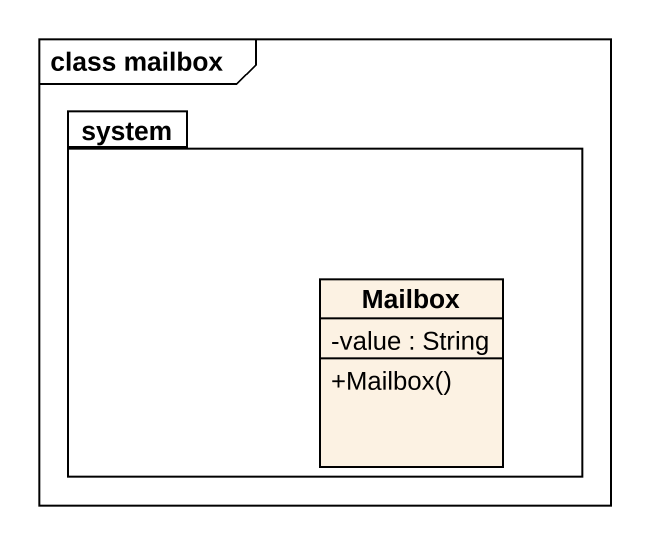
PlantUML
@startuml
mainframe class mailbox
hide circle
hide empty members
skinparam classAttributeIconSize 0
package system {
  class Mailbox {
    -value : String
    +Mailbox()
  }
}
@enduml
